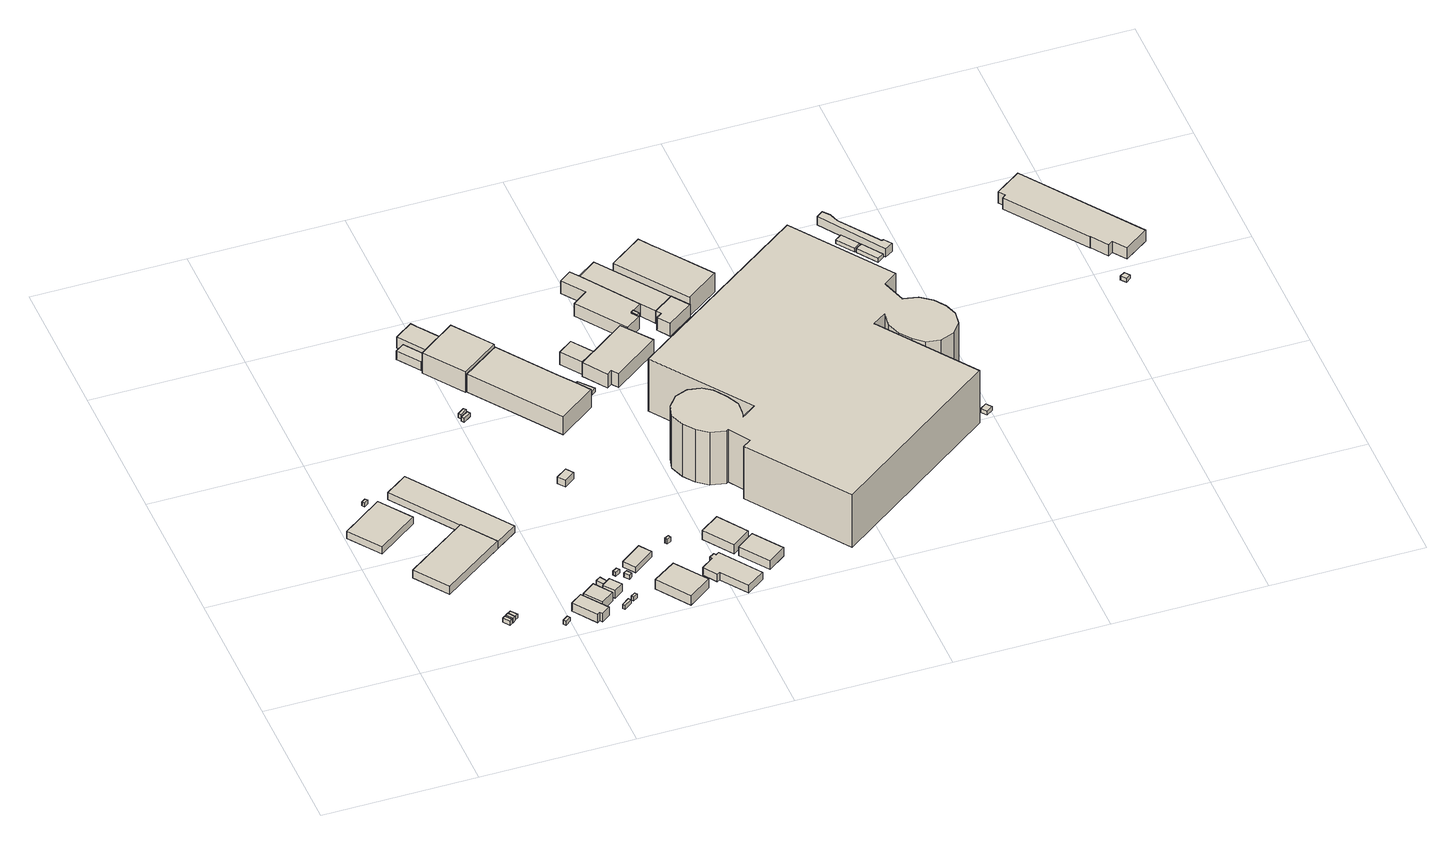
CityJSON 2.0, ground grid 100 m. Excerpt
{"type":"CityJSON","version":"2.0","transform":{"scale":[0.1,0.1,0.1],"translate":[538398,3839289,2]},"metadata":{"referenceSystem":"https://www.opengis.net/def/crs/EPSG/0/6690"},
"CityObjects":{
"building1":{"type":"Building","attributes":{"計測周辺長":116.78,"1/2500図郭":34,"区名":"西淀川区","町丁目名称":"中島２丁目","街区番号":6,"class":"3001","usage":"441","measuredHeight":5.6,"storeysAboveGround":1,"BuildingDetailAttribute.buildingRoofEdgeArea":838.76,"BuildingDetailAttribute.buildingStructureType":"610","BuildingDetailAttribute.buildingStructureOrgType":"2","BuildingDetailAttribute.detailedUsage":"1520","BuildingDetailAttribute.specifiedBuildingCoverageRate":0.6,"BuildingDetailAttribute.surveyYear":2017,"BuildingHighTideRiskAttribute.description":"1","BuildingHighTideRiskAttribute.rank":"2","BuildingHighTideRiskAttribute.depth":2.56,"BuildingIDAttribute.prefecture":"27","BuildingIDAttribute.city":"27113"},"geometry":[{"type":"Solid","lod":"1","boundaries":[[[[0,1,2,3]],[[2,4,5,3]],[[1,6,4,2]],[[0,7,6,1]],[[3,5,7,0]],[[4,6,7,5]]]]}]},
"building2":{"type":"Building","attributes":{"class":"3001","BuildingDetailAttribute.specifiedBuildingCoverageRate":0.6,"BuildingDetailAttribute.surveyYear":2017,"BuildingHighTideRiskAttribute.description":"1","BuildingHighTideRiskAttribute.rank":"2","BuildingHighTideRiskAttribute.depth":2.07,"BuildingIDAttribute.prefecture":"27","BuildingIDAttribute.city":"27113"},"geometry":[{"type":"Solid","lod":"1","boundaries":[[[[8,9,10,11]],[[10,12,13,11]],[[9,14,12,10]],[[8,15,14,9]],[[11,13,15,8]],[[12,14,15,13]]]]}]},
"building3":{"type":"Building","attributes":{"class":"3001","measuredHeight":3.4,"BuildingDetailAttribute.specifiedBuildingCoverageRate":0.6,"BuildingDetailAttribute.surveyYear":2017,"BuildingHighTideRiskAttribute.description":"1","BuildingHighTideRiskAttribute.rank":"2","BuildingHighTideRiskAttribute.depth":2.39,"BuildingIDAttribute.prefecture":"27","BuildingIDAttribute.city":"27113"},"geometry":[{"type":"Solid","lod":"1","boundaries":[[[[16,17,18,19]],[[18,20,21,19]],[[17,22,20,18]],[[16,23,22,17]],[[19,21,23,16]],[[20,22,23,21]]]]}]},
"building4":{"type":"Building","attributes":{"class":"3001","measuredHeight":3.4,"BuildingDetailAttribute.specifiedBuildingCoverageRate":0.6,"BuildingDetailAttribute.surveyYear":2017,"BuildingHighTideRiskAttribute.description":"1","BuildingHighTideRiskAttribute.rank":"2","BuildingHighTideRiskAttribute.depth":2.39,"BuildingIDAttribute.prefecture":"27","BuildingIDAttribute.city":"27113"},"geometry":[{"type":"Solid","lod":"1","boundaries":[[[[24,25,26,27]],[[26,28,29,27]],[[25,30,28,26]],[[24,31,30,25]],[[27,29,31,24]],[[28,30,31,29]]]]}]},
"building5":{"type":"Building","attributes":{"class":"3001","BuildingDetailAttribute.specifiedBuildingCoverageRate":0.6,"BuildingDetailAttribute.surveyYear":2017,"BuildingHighTideRiskAttribute.description":"1","BuildingHighTideRiskAttribute.rank":"2","BuildingHighTideRiskAttribute.depth":2.52,"BuildingIDAttribute.prefecture":"27","BuildingIDAttribute.city":"27113"},"geometry":[{"type":"Solid","lod":"1","boundaries":[[[[32,33,34,35]],[[34,36,37,35]],[[33,38,36,34]],[[32,39,38,33]],[[35,37,39,32]],[[36,38,39,37]]]]}]},
"building6":{"type":"Building","attributes":{"計測周辺長":153.56,"1/2500図郭":34,"区名":"西淀川区","町丁目名称":"中島２丁目","街区番号":6,"class":"3001","usage":"441","measuredHeight":6.3,"storeysAboveGround":1,"BuildingDetailAttribute.buildingRoofEdgeArea":1334.8,"BuildingDetailAttribute.buildingStructureType":"610","BuildingDetailAttribute.buildingStructureOrgType":"2","BuildingDetailAttribute.detailedUsage":"1520","BuildingDetailAttribute.specifiedBuildingCoverageRate":0.6,"BuildingDetailAttribute.surveyYear":2017,"BuildingHighTideRiskAttribute.description":"1","BuildingHighTideRiskAttribute.rank":"2","BuildingHighTideRiskAttribute.depth":2.36,"BuildingIDAttribute.prefecture":"27","BuildingIDAttribute.city":"27113"},"geometry":[{"type":"Solid","lod":"1","boundaries":[[[[40,41,42,43]],[[42,44,45,43]],[[41,46,44,42]],[[40,47,46,41]],[[43,45,47,40]],[[44,46,47,45]]]]}]},
"building7":{"type":"Building","attributes":{"class":"3001","BuildingDetailAttribute.specifiedBuildingCoverageRate":0.6,"BuildingDetailAttribute.surveyYear":2017,"BuildingHighTideRiskAttribute.description":"1","BuildingHighTideRiskAttribute.rank":"2","BuildingHighTideRiskAttribute.depth":2.66,"BuildingIDAttribute.prefecture":"27","BuildingIDAttribute.city":"27113"},"geometry":[{"type":"Solid","lod":"1","boundaries":[[[[48,49,50,51]],[[50,52,53,51]],[[49,54,52,50]],[[48,55,54,49]],[[51,53,55,48]],[[52,54,55,53]]]]}]},
"building8":{"type":"Building","attributes":{"計測周辺長":193.65,"1/2500図郭":34,"区名":"西淀川区","町丁目名称":"中島２丁目","街区番号":6,"class":"3001","usage":"441","measuredHeight":5.5,"storeysAboveGround":1,"BuildingDetailAttribute.buildingRoofEdgeArea":1403.64,"BuildingDetailAttribute.buildingStructureType":"610","BuildingDetailAttribute.buildingStructureOrgType":"2","BuildingDetailAttribute.detailedUsage":"1520","BuildingDetailAttribute.specifiedBuildingCoverageRate":0.6,"BuildingDetailAttribute.surveyYear":2017,"BuildingHighTideRiskAttribute.description":"1","BuildingHighTideRiskAttribute.rank":"2","BuildingHighTideRiskAttribute.depth":2.43,"BuildingIDAttribute.prefecture":"27","BuildingIDAttribute.city":"27113"},"geometry":[{"type":"Solid","lod":"1","boundaries":[[[[43,56,57,58,40]],[[58,59,60,40]],[[57,61,59,58]],[[56,62,61,57]],[[43,63,62,56]],[[40,60,63,43]],[[59,61,62,63,60]]]]}]},
"building9":{"type":"Building","attributes":{"class":"3001","measuredHeight":6.5,"BuildingDetailAttribute.specifiedBuildingCoverageRate":0.6,"BuildingDetailAttribute.surveyYear":2017,"BuildingHighTideRiskAttribute.description":"1","BuildingHighTideRiskAttribute.rank":"2","BuildingHighTideRiskAttribute.depth":2.71,"BuildingIDAttribute.prefecture":"27","BuildingIDAttribute.city":"27113"},"geometry":[{"type":"Solid","lod":"1","boundaries":[[[[64,65,66,67,68,69]],[[68,70,71,69]],[[67,72,70,68]],[[66,73,72,67]],[[65,74,73,66]],[[64,75,74,65]],[[69,71,75,64]],[[70,72,73,74,75,71]]]]}]},
"building10":{"type":"Building","attributes":{"計測周辺長":314.75,"1/2500図郭":34,"区名":"西淀川区","町丁目名称":"中島２丁目","街区番号":6,"class":"3001","usage":"441","measuredHeight":6.7,"storeysAboveGround":1,"BuildingDetailAttribute.buildingRoofEdgeArea":2152,"BuildingDetailAttribute.buildingStructureType":"610","BuildingDetailAttribute.buildingStructureOrgType":"2","BuildingDetailAttribute.detailedUsage":"1520","BuildingDetailAttribute.specifiedBuildingCoverageRate":0.6,"BuildingDetailAttribute.surveyYear":2017,"BuildingHighTideRiskAttribute.description":"1","BuildingHighTideRiskAttribute.rank":"2","BuildingHighTideRiskAttribute.depth":2.67,"BuildingIDAttribute.prefecture":"27","BuildingIDAttribute.city":"27113"},"geometry":[{"type":"Solid","lod":"1","boundaries":[[[[76,77,78,79]],[[78,80,81,79]],[[77,82,80,78]],[[76,83,82,77]],[[79,81,83,76]],[[80,82,83,81]]]]}]},
"building11":{"type":"Building","attributes":{"class":"3001","measuredHeight":3.5,"BuildingDetailAttribute.specifiedBuildingCoverageRate":0.6,"BuildingDetailAttribute.surveyYear":2017,"BuildingHighTideRiskAttribute.description":"1","BuildingHighTideRiskAttribute.rank":"2","BuildingHighTideRiskAttribute.depth":2.58,"BuildingIDAttribute.prefecture":"27","BuildingIDAttribute.city":"27113"},"geometry":[{"type":"Solid","lod":"1","boundaries":[[[[84,85,86,87]],[[86,88,89,87]],[[85,90,88,86]],[[84,91,90,85]],[[87,89,91,84]],[[88,90,91,89]]]]}]},
"building12":{"type":"Building","attributes":{"class":"3001","measuredHeight":3.1,"BuildingDetailAttribute.specifiedBuildingCoverageRate":0.6,"BuildingDetailAttribute.surveyYear":2017,"BuildingHighTideRiskAttribute.description":"1","BuildingHighTideRiskAttribute.rank":"2","BuildingHighTideRiskAttribute.depth":2.7,"BuildingIDAttribute.prefecture":"27","BuildingIDAttribute.city":"27113"},"geometry":[{"type":"Solid","lod":"1","boundaries":[[[[92,93,94,95]],[[94,96,97,95]],[[93,98,96,94]],[[92,99,98,93]],[[95,97,99,92]],[[96,98,99,97]]]]}]},
"building13":{"type":"Building","attributes":{"計測周辺長":314.75,"1/2500図郭":34,"区名":"西淀川区","町丁目名称":"中島２丁目","街区番号":6,"class":"3001","usage":"441","measuredHeight":6,"storeysAboveGround":1,"BuildingDetailAttribute.buildingRoofEdgeArea":2152,"BuildingDetailAttribute.buildingStructureType":"610","BuildingDetailAttribute.buildingStructureOrgType":"2","BuildingDetailAttribute.detailedUsage":"1520","BuildingDetailAttribute.specifiedBuildingCoverageRate":0.6,"BuildingDetailAttribute.surveyYear":2017,"BuildingHighTideRiskAttribute.description":"1","BuildingHighTideRiskAttribute.rank":"2","BuildingHighTideRiskAttribute.depth":2.63,"BuildingIDAttribute.prefecture":"27","BuildingIDAttribute.city":"27113"},"geometry":[{"type":"Solid","lod":"1","boundaries":[[[[100,101,102,103]],[[102,104,105,103]],[[101,106,104,102]],[[100,107,106,101]],[[103,105,107,100]],[[104,106,107,105]]]]}]},
"building14":{"type":"Building","attributes":{"class":"3001","measuredHeight":3.1,"BuildingDetailAttribute.specifiedBuildingCoverageRate":0.6,"BuildingDetailAttribute.surveyYear":2017,"BuildingHighTideRiskAttribute.description":"1","BuildingHighTideRiskAttribute.rank":"2","BuildingHighTideRiskAttribute.depth":2.62,"BuildingIDAttribute.prefecture":"27","BuildingIDAttribute.city":"27113"},"geometry":[{"type":"Solid","lod":"1","boundaries":[[[[108,109,110,111]],[[110,112,113,111]],[[109,114,112,110]],[[108,115,114,109]],[[111,113,115,108]],[[112,114,115,113]]]]}]},
"building15":{"type":"Building","attributes":{"計測周辺長":11.49,"1/2500図郭":34,"区名":"西淀川区","町丁目名称":"中島２丁目","街区番号":6,"class":"3001","usage":"441","storeysAboveGround":1,"BuildingDetailAttribute.buildingRoofEdgeArea":7.9,"BuildingDetailAttribute.buildingStructureType":"610","BuildingDetailAttribute.buildingStructureOrgType":"2","BuildingDetailAttribute.detailedUsage":"1520","BuildingDetailAttribute.specifiedBuildingCoverageRate":0.6,"BuildingDetailAttribute.surveyYear":2017,"BuildingHighTideRiskAttribute.description":"1","BuildingHighTideRiskAttribute.rank":"2","BuildingHighTideRiskAttribute.depth":2.62,"BuildingIDAttribute.prefecture":"27","BuildingIDAttribute.city":"27113"},"geometry":[{"type":"Solid","lod":"1","boundaries":[[[[116,117,118,119]],[[118,120,121,119]],[[117,122,120,118]],[[116,123,122,117]],[[119,121,123,116]],[[120,122,123,121]]]]}]},
"building16":{"type":"Building","attributes":{"計測周辺長":13.61,"1/2500図郭":34,"区名":"西淀川区","町丁目名称":"中島２丁目","街区番号":6,"class":"3001","usage":"441","storeysAboveGround":1,"BuildingDetailAttribute.buildingRoofEdgeArea":11.25,"BuildingDetailAttribute.buildingStructureType":"610","BuildingDetailAttribute.buildingStructureOrgType":"2","BuildingDetailAttribute.detailedUsage":"1520","BuildingDetailAttribute.specifiedBuildingCoverageRate":0.6,"BuildingDetailAttribute.surveyYear":2017,"BuildingHighTideRiskAttribute.description":"1","BuildingHighTideRiskAttribute.rank":"2","BuildingHighTideRiskAttribute.depth":2.56,"BuildingIDAttribute.prefecture":"27","BuildingIDAttribute.city":"27113"},"geometry":[{"type":"Solid","lod":"1","boundaries":[[[[124,125,126,127]],[[126,128,129,127]],[[125,130,128,126]],[[124,131,130,125]],[[127,129,131,124]],[[128,130,131,129]]]]}]},
"building17":{"type":"Building","attributes":{"class":"3001","BuildingDetailAttribute.specifiedBuildingCoverageRate":0.6,"BuildingDetailAttribute.surveyYear":2017,"BuildingHighTideRiskAttribute.description":"1","BuildingHighTideRiskAttribute.rank":"2","BuildingHighTideRiskAttribute.depth":1.91,"BuildingIDAttribute.prefecture":"27","BuildingIDAttribute.city":"27113"},"geometry":[{"type":"Solid","lod":"1","boundaries":[[[[132,133,134,135]],[[134,136,137,135]],[[133,138,136,134]],[[132,139,138,133]],[[135,137,139,132]],[[136,138,139,137]]]]}]},
"building18":{"type":"Building","attributes":{"class":"3001","BuildingDetailAttribute.specifiedBuildingCoverageRate":0.6,"BuildingDetailAttribute.surveyYear":2017,"BuildingHighTideRiskAttribute.description":"1","BuildingHighTideRiskAttribute.rank":"2","BuildingHighTideRiskAttribute.depth":1.91,"BuildingIDAttribute.prefecture":"27","BuildingIDAttribute.city":"27113"},"geometry":[{"type":"Solid","lod":"1","boundaries":[[[[140,141,142,143]],[[142,144,145,143]],[[141,146,144,142]],[[140,147,146,141]],[[143,145,147,140]],[[144,146,147,145]]]]}]},
"building19":{"type":"Building","attributes":{"計測周辺長":53.43,"1/2500図郭":34,"区名":"西淀川区","町丁目名称":"中島２丁目","街区番号":6,"class":"3001","usage":"441","measuredHeight":4.3,"storeysAboveGround":1,"BuildingDetailAttribute.buildingRoofEdgeArea":162.85,"BuildingDetailAttribute.buildingStructureType":"610","BuildingDetailAttribute.buildingStructureOrgType":"2","BuildingDetailAttribute.detailedUsage":"1520","BuildingDetailAttribute.specifiedBuildingCoverageRate":0.6,"BuildingDetailAttribute.surveyYear":2017,"BuildingHighTideRiskAttribute.description":"1","BuildingHighTideRiskAttribute.rank":"2","BuildingHighTideRiskAttribute.depth":2.5,"BuildingIDAttribute.prefecture":"27","BuildingIDAttribute.city":"27113"},"geometry":[{"type":"Solid","lod":"1","boundaries":[[[[148,149,150,151]],[[150,152,153,151]],[[149,154,152,150]],[[148,155,154,149]],[[151,153,155,148]],[[152,154,155,153]]]]}]},
"building20":{"type":"Building","attributes":{"class":"3001","measuredHeight":6.8,"BuildingDetailAttribute.specifiedBuildingCoverageRate":0.6,"BuildingDetailAttribute.surveyYear":2017,"BuildingHighTideRiskAttribute.description":"1","BuildingHighTideRiskAttribute.rank":"2","BuildingHighTideRiskAttribute.depth":1.99,"BuildingIDAttribute.prefecture":"27","BuildingIDAttribute.city":"27113"},"geometry":[{"type":"Solid","lod":"1","boundaries":[[[[156,157,158,159]],[[158,160,161,159]],[[157,162,160,158]],[[156,163,162,157]],[[159,161,163,156]],[[160,162,163,161]]]]}]},
"building21":{"type":"Building","attributes":{"計測周辺長":89.16,"1/2500図郭":34,"区名":"西淀川区","町丁目名称":"中島２丁目","街区番号":6,"class":"3001","usage":"441","measuredHeight":7.2,"storeysAboveGround":1,"BuildingDetailAttribute.buildingRoofEdgeArea":484.06,"BuildingDetailAttribute.buildingStructureType":"610","BuildingDetailAttribute.buildingStructureOrgType":"2","BuildingDetailAttribute.detailedUsage":"1520","BuildingDetailAttribute.specifiedBuildingCoverageRate":0.6,"BuildingDetailAttribute.surveyYear":2017,"BuildingHighTideRiskAttribute.description":"1","BuildingHighTideRiskAttribute.rank":"2","BuildingHighTideRiskAttribute.depth":2.58,"BuildingIDAttribute.prefecture":"27","BuildingIDAttribute.city":"27113"},"geometry":[{"type":"Solid","lod":"1","boundaries":[[[[164,165,166,167]],[[166,168,169,167]],[[165,170,168,166]],[[164,171,170,165]],[[167,169,171,164]],[[168,170,171,169]]]]}]},
"building22":{"type":"Building","attributes":{"計測周辺長":29.22,"1/2500図郭":34,"区名":"西淀川区","町丁目名称":"中島２丁目","街区番号":6,"class":"3001","usage":"401","measuredHeight":5.3,"storeysAboveGround":2,"BuildingDetailAttribute.buildingRoofEdgeArea":51.28,"BuildingDetailAttribute.buildingStructureType":"610","BuildingDetailAttribute.buildingStructureOrgType":"2","BuildingDetailAttribute.detailedUsage":"1310","BuildingDetailAttribute.specifiedBuildingCoverageRate":0.6,"BuildingDetailAttribute.surveyYear":2017,"BuildingHighTideRiskAttribute.description":"1","BuildingHighTideRiskAttribute.rank":"2","BuildingHighTideRiskAttribute.depth":2.13,"BuildingIDAttribute.prefecture":"27","BuildingIDAttribute.city":"27113"},"geometry":[{"type":"Solid","lod":"1","boundaries":[[[[172,173,174,175]],[[174,176,177,175]],[[173,178,176,174]],[[172,179,178,173]],[[175,177,179,172]],[[176,178,179,177]]]]}]},
"building23":{"type":"Building","attributes":{"計測周辺長":72.78,"1/2500図郭":34,"区名":"西淀川区","町丁目名称":"中島２丁目","街区番号":2,"class":"3001","usage":"401","measuredHeight":8.5,"storeysAboveGround":2,"BuildingDetailAttribute.buildingRoofEdgeArea":319.38,"BuildingDetailAttribute.buildingStructureType":"610","BuildingDetailAttribute.buildingStructureOrgType":"2","BuildingDetailAttribute.detailedUsage":"1310","BuildingDetailAttribute.specifiedBuildingCoverageRate":0.6,"BuildingDetailAttribute.surveyYear":2017,"BuildingHighTideRiskAttribute.description":"1","BuildingHighTideRiskAttribute.rank":"2","BuildingHighTideRiskAttribute.depth":1.82,"BuildingIDAttribute.prefecture":"27","BuildingIDAttribute.city":"27113"},"geometry":[{"type":"Solid","lod":"1","boundaries":[[[[180,181,182,183,184,185,186]],[[185,187,188,186]],[[184,189,187,185]],[[183,190,189,184]],[[182,191,190,183]],[[181,192,191,182]],[[180,193,192,181]],[[186,188,193,180]],[[187,189,190,191,192,193,188]]]]}]},
"building24":{"type":"Building","attributes":{"計測周辺長":123.35,"1/2500図郭":34,"区名":"西淀川区","町丁目名称":"中島２丁目","街区番号":2,"class":"3001","usage":"441","measuredHeight":16,"storeysAboveGround":4,"BuildingDetailAttribute.buildingRoofEdgeArea":950.88,"BuildingDetailAttribute.buildingStructureType":"610","BuildingDetailAttribute.buildingStructureOrgType":"2","BuildingDetailAttribute.detailedUsage":"1510","BuildingDetailAttribute.specifiedBuildingCoverageRate":0.6,"BuildingDetailAttribute.surveyYear":2017,"BuildingHighTideRiskAttribute.description":"1","BuildingHighTideRiskAttribute.rank":"2","BuildingHighTideRiskAttribute.depth":2.19,"BuildingIDAttribute.prefecture":"27","BuildingIDAttribute.city":"27113"},"geometry":[{"type":"Solid","lod":"1","boundaries":[[[[194,195,196,197]],[[196,198,199,197]],[[195,200,198,196]],[[194,201,200,195]],[[197,199,201,194]],[[198,200,201,199]]]]}]},
"building25":{"type":"Building","attributes":{"class":"3001","measuredHeight":3.6,"BuildingDetailAttribute.specifiedBuildingCoverageRate":0.6,"BuildingDetailAttribute.surveyYear":2017,"BuildingHighTideRiskAttribute.description":"1","BuildingHighTideRiskAttribute.rank":"2","BuildingHighTideRiskAttribute.depth":2.45,"BuildingIDAttribute.prefecture":"27","BuildingIDAttribute.city":"27113"},"geometry":[{"type":"Solid","lod":"1","boundaries":[[[[202,203,204,205]],[[204,206,207,205]],[[203,208,206,204]],[[202,209,208,203]],[[205,207,209,202]],[[206,208,209,207]]]]}]},
"building26":{"type":"Building","attributes":{"計測周辺長":197.46,"1/2500図郭":34,"区名":"西淀川区","町丁目名称":"中島２丁目","街区番号":2,"class":"3002","usage":"441","measuredHeight":14.1,"storeysAboveGround":1,"BuildingDetailAttribute.buildingRoofEdgeArea":2049.6,"BuildingDetailAttribute.buildingStructureType":"610","BuildingDetailAttribute.buildingStructureOrgType":"2","BuildingDetailAttribute.detailedUsage":"1510","BuildingDetailAttribute.specifiedBuildingCoverageRate":0.6,"BuildingDetailAttribute.surveyYear":2017,"BuildingHighTideRiskAttribute.description":"1","BuildingHighTideRiskAttribute.rank":"2","BuildingHighTideRiskAttribute.depth":2.09,"BuildingIDAttribute.prefecture":"27","BuildingIDAttribute.city":"27113"},"geometry":[{"type":"Solid","lod":"1","boundaries":[[[[210,211,212,213,214,215]],[[214,216,217,215]],[[213,218,216,214]],[[212,219,218,213]],[[211,220,219,212]],[[210,221,220,211]],[[215,217,221,210]],[[216,218,219,220,221,217]]]]}]},
"building27":{"type":"Building","attributes":{"計測周辺長":100.29,"1/2500図郭":34,"区名":"西淀川区","町丁目名称":"中島２丁目","街区番号":6,"class":"3001","usage":"441","measuredHeight":5.8,"storeysAboveGround":1,"BuildingDetailAttribute.buildingRoofEdgeArea":497.62,"BuildingDetailAttribute.buildingStructureType":"610","BuildingDetailAttribute.buildingStructureOrgType":"2","BuildingDetailAttribute.detailedUsage":"1520","BuildingDetailAttribute.specifiedBuildingCoverageRate":0.6,"BuildingDetailAttribute.surveyYear":2017,"BuildingHighTideRiskAttribute.description":"1","BuildingHighTideRiskAttribute.rank":"2","BuildingHighTideRiskAttribute.depth":2.63,"BuildingIDAttribute.prefecture":"27","BuildingIDAttribute.city":"27113"},"geometry":[{"type":"Solid","lod":"1","boundaries":[[[[222,223,224,225,226,227,228,229,230,231]],[[230,232,233,231]],[[229,234,232,230]],[[228,235,234,229]],[[227,236,235,228]],[[226,237,236,227]],[[225,238,237,226]],[[224,239,238,225]],[[223,240,239,224]],[[222,241,240,223]],[[231,233,241,222]],[[232,234,235,236,237,238,239,240,241,233]]]]}]},
"building28":{"type":"Building","attributes":{"計測周辺長":80.58,"1/2500図郭":34,"区名":"西淀川区","町丁目名称":"中島２丁目","街区番号":6,"class":"3001","usage":"441","measuredHeight":7.2,"storeysAboveGround":2,"BuildingDetailAttribute.buildingRoofEdgeArea":360.41,"BuildingDetailAttribute.buildingStructureType":"610","BuildingDetailAttribute.buildingStructureOrgType":"2","BuildingDetailAttribute.detailedUsage":"1520","BuildingDetailAttribute.specifiedBuildingCoverageRate":0.6,"BuildingDetailAttribute.surveyYear":2017,"BuildingHighTideRiskAttribute.description":"1","BuildingHighTideRiskAttribute.rank":"2","BuildingHighTideRiskAttribute.depth":2.87,"BuildingIDAttribute.prefecture":"27","BuildingIDAttribute.city":"27113"},"geometry":[{"type":"Solid","lod":"1","boundaries":[[[[242,243,244,245]],[[244,246,247,245]],[[243,248,246,244]],[[242,249,248,243]],[[245,247,249,242]],[[246,248,249,247]]]]}]},
"building29":{"type":"Building","attributes":{"計測周辺長":74.23,"1/2500図郭":34,"区名":"西淀川区","町丁目名称":"中島２丁目","街区番号":6,"class":"3001","usage":"441","measuredHeight":6.9,"storeysAboveGround":1,"BuildingDetailAttribute.buildingRoofEdgeArea":327.88,"BuildingDetailAttribute.buildingStructureType":"610","BuildingDetailAttribute.buildingStructureOrgType":"2","BuildingDetailAttribute.detailedUsage":"1520","BuildingDetailAttribute.specifiedBuildingCoverageRate":0.6,"BuildingDetailAttribute.surveyYear":2017,"BuildingHighTideRiskAttribute.description":"1","BuildingHighTideRiskAttribute.rank":"2","BuildingHighTideRiskAttribute.depth":3,"BuildingIDAttribute.prefecture":"27","BuildingIDAttribute.city":"27113"},"geometry":[{"type":"Solid","lod":"1","boundaries":[[[[250,251,252,253]],[[252,254,255,253]],[[251,256,254,252]],[[250,257,256,251]],[[253,255,257,250]],[[254,256,257,255]]]]}]},
"building30":{"type":"Building","attributes":{"class":"3001","BuildingDetailAttribute.specifiedBuildingCoverageRate":0.6,"BuildingDetailAttribute.surveyYear":2017,"BuildingHighTideRiskAttribute.description":"1","BuildingHighTideRiskAttribute.rank":"2","BuildingHighTideRiskAttribute.depth":2,"BuildingIDAttribute.prefecture":"27","BuildingIDAttribute.city":"27113"},"geometry":[{"type":"Solid","lod":"1","boundaries":[[[[258,259,260,261]],[[260,262,263,261]],[[259,264,262,260]],[[258,265,264,259]],[[261,263,265,258]],[[262,264,265,263]]]]}]},
"building31":{"type":"Building","attributes":{"計測周辺長":56.04,"1/2500図郭":34,"区名":"西淀川区","町丁目名称":"中島２丁目","街区番号":2,"class":"3003","usage":"441","measuredHeight":9.9,"storeysAboveGround":1,"BuildingDetailAttribute.buildingRoofEdgeArea":191.22,"BuildingDetailAttribute.buildingStructureType":"610","BuildingDetailAttribute.buildingStructureOrgType":"2","BuildingDetailAttribute.detailedUsage":"1510","BuildingDetailAttribute.specifiedBuildingCoverageRate":0.6,"BuildingDetailAttribute.surveyYear":2017,"BuildingHighTideRiskAttribute.description":"1","BuildingHighTideRiskAttribute.rank":"2","BuildingHighTideRiskAttribute.depth":1.99,"BuildingIDAttribute.prefecture":"27","BuildingIDAttribute.city":"27113"},"geometry":[{"type":"Solid","lod":"1","boundaries":[[[[266,267,268,269]],[[268,270,271,269]],[[267,272,270,268]],[[266,273,272,267]],[[269,271,273,266]],[[270,272,273,271]]]]}]},
"building32":{"type":"Building","attributes":{"計測周辺長":126.86,"1/2500図郭":34,"区名":"西淀川区","町丁目名称":"中島２丁目","街区番号":2,"class":"3001","usage":"441","measuredHeight":10.8,"storeysAboveGround":2,"BuildingDetailAttribute.buildingRoofEdgeArea":913.61,"BuildingDetailAttribute.buildingStructureType":"610","BuildingDetailAttribute.buildingStructureOrgType":"2","BuildingDetailAttribute.detailedUsage":"1510","BuildingDetailAttribute.specifiedBuildingCoverageRate":0.6,"BuildingDetailAttribute.surveyYear":2017,"BuildingHighTideRiskAttribute.description":"1","BuildingHighTideRiskAttribute.rank":"2","BuildingHighTideRiskAttribute.depth":2.17,"BuildingIDAttribute.prefecture":"27","BuildingIDAttribute.city":"27113"},"geometry":[{"type":"Solid","lod":"1","boundaries":[[[[274,275,276,277,278,279]],[[278,280,281,279]],[[277,282,280,278]],[[276,283,282,277]],[[275,284,283,276]],[[274,285,284,275]],[[279,281,285,274]],[[280,282,283,284,285,281]]]]}]},
"building33":{"type":"Building","attributes":{"計測周辺長":157.98,"1/2500図郭":34,"区名":"西淀川区","町丁目名称":"中島２丁目","街区番号":2,"class":"3001","usage":"441","measuredHeight":9.8,"storeysAboveGround":2,"BuildingDetailAttribute.buildingRoofEdgeArea":971.5,"BuildingDetailAttribute.buildingStructureType":"610","BuildingDetailAttribute.buildingStructureOrgType":"2","BuildingDetailAttribute.detailedUsage":"1520","BuildingDetailAttribute.specifiedBuildingCoverageRate":0.6,"BuildingDetailAttribute.surveyYear":2017,"BuildingHighTideRiskAttribute.description":"1","BuildingHighTideRiskAttribute.rank":"2","BuildingHighTideRiskAttribute.depth":2.17,"BuildingIDAttribute.prefecture":"27","BuildingIDAttribute.city":"27113"},"geometry":[{"type":"Solid","lod":"1","boundaries":[[[[286,287,288,289,290,291,292,293,294,295]],[[294,296,297,295]],[[293,298,296,294]],[[292,299,298,293]],[[291,300,299,292]],[[290,301,300,291]],[[289,302,301,290]],[[288,303,302,289]],[[287,304,303,288]],[[286,305,304,287]],[[295,297,305,286]],[[296,298,299,300,301,302,303,304,305,297]]]]}]},
"building34":{"type":"Building","attributes":{"class":"3001","measuredHeight":10.3,"BuildingDetailAttribute.specifiedBuildingCoverageRate":0.6,"BuildingDetailAttribute.surveyYear":2017,"BuildingHighTideRiskAttribute.description":"1","BuildingHighTideRiskAttribute.rank":"2","BuildingHighTideRiskAttribute.depth":2.04,"BuildingIDAttribute.prefecture":"27","BuildingIDAttribute.city":"27113"},"geometry":[{"type":"Solid","lod":"1","boundaries":[[[[306,307,308,309]],[[308,310,311,309]],[[307,312,310,308]],[[306,313,312,307]],[[309,311,313,306]],[[310,312,313,311]]]]}]},
"building35":{"type":"Building","attributes":{"計測周辺長":143.17,"1/2500図郭":34,"区名":"西淀川区","町丁目名称":"中島２丁目","街区番号":2,"class":"3001","usage":"431","measuredHeight":9.6,"storeysAboveGround":2,"BuildingDetailAttribute.buildingRoofEdgeArea":889.52,"BuildingDetailAttribute.buildingStructureType":"610","BuildingDetailAttribute.buildingStructureOrgType":"2","BuildingDetailAttribute.detailedUsage":"1720","BuildingDetailAttribute.specifiedBuildingCoverageRate":0.6,"BuildingDetailAttribute.surveyYear":2017,"BuildingHighTideRiskAttribute.description":"1","BuildingHighTideRiskAttribute.rank":"2","BuildingHighTideRiskAttribute.depth":1.66,"BuildingIDAttribute.prefecture":"27","BuildingIDAttribute.city":"27113"},"geometry":[{"type":"Solid","lod":"1","boundaries":[[[[314,315,316,317,318]],[[317,319,320,318]],[[316,321,319,317]],[[315,322,321,316]],[[314,323,322,315]],[[318,320,323,314]],[[319,321,322,323,320]]]]}]},
"building36":{"type":"Building","attributes":{"計測周辺長":68.19,"1/2500図郭":34,"区名":"西淀川区","町丁目名称":"中島２丁目","街区番号":2,"class":"3001","usage":"431","measuredHeight":9.9,"storeysAboveGround":2,"BuildingDetailAttribute.buildingRoofEdgeArea":261.56,"BuildingDetailAttribute.buildingStructureType":"610","BuildingDetailAttribute.buildingStructureOrgType":"2","BuildingDetailAttribute.detailedUsage":"1720","BuildingDetailAttribute.specifiedBuildingCoverageRate":0.6,"BuildingDetailAttribute.surveyYear":2017,"BuildingHighTideRiskAttribute.description":"1","BuildingHighTideRiskAttribute.rank":"2","BuildingHighTideRiskAttribute.depth":2.1,"BuildingIDAttribute.prefecture":"27","BuildingIDAttribute.city":"27113"},"geometry":[{"type":"Solid","lod":"1","boundaries":[[[[324,325,326,327,328,329]],[[328,330,331,329]],[[327,332,330,328]],[[326,333,332,327]],[[325,334,333,326]],[[324,335,334,325]],[[329,331,335,324]],[[330,332,333,334,335,331]]]]}]},
"building37":{"type":"Building","attributes":{"計測周辺長":162.97,"1/2500図郭":34,"区名":"西淀川区","町丁目名称":"中島２丁目","街区番号":2,"class":"3001","usage":"441","measuredHeight":14.7,"storeysAboveGround":1,"BuildingDetailAttribute.buildingRoofEdgeArea":1458.77,"BuildingDetailAttribute.buildingStructureType":"610","BuildingDetailAttribute.buildingStructureOrgType":"2","BuildingDetailAttribute.detailedUsage":"1510","BuildingDetailAttribute.specifiedBuildingCoverageRate":0.6,"BuildingDetailAttribute.surveyYear":2017,"BuildingHighTideRiskAttribute.description":"1","BuildingHighTideRiskAttribute.rank":"2","BuildingHighTideRiskAttribute.depth":1.99,"BuildingIDAttribute.prefecture":"27","BuildingIDAttribute.city":"27113"},"geometry":[{"type":"Solid","lod":"1","boundaries":[[[[336,337,338,339,340,341]],[[340,342,343,341]],[[339,344,342,340]],[[338,345,344,339]],[[337,346,345,338]],[[336,347,346,337]],[[341,343,347,336]],[[342,344,345,346,347,343]]]]}]},
"building38":{"type":"Building","attributes":{"計測周辺長":890.81,"1/2500図郭":34,"区名":"西淀川区","町丁目名称":"中島２丁目","街区番号":1,"class":"3002","usage":"431","measuredHeight":41.3,"storeysAboveGround":5,"BuildingDetailAttribute.buildingRoofEdgeArea":26789.4,"BuildingDetailAttribute.buildingStructureType":"603","BuildingDetailAttribute.buildingStructureOrgType":"3","BuildingDetailAttribute.detailedUsage":"1720","BuildingDetailAttribute.specifiedBuildingCoverageRate":0.6,"BuildingDetailAttribute.surveyYear":2017,"BuildingHighTideRiskAttribute.description":"1","BuildingHighTideRiskAttribute.rank":"2","BuildingHighTideRiskAttribute.depth":1.67,"BuildingIDAttribute.prefecture":"27","BuildingIDAttribute.city":"27113"},"geometry":[{"type":"Solid","lod":"1","boundaries":[[[[348,349,350,351,352,353,354,355,356,357,358,359,360,361,362,363,364,365,366,367,368,369,370,371,372,373,374,375,376,377,378,379,380,381,382,383,384,385]],[[384,386,387,385]],[[383,388,386,384]],[[382,389,388,383]],[[381,390,389,382]],[[380,391,390,381]],[[379,392,391,380]],[[378,393,392,379]],[[377,394,393,378]],[[376,395,394,377]],[[375,396,395,376]],[[374,397,396,375]],[[373,398,397,374]],[[372,399,398,373]],[[371,400,399,372]],[[370,401,400,371]],[[369,402,401,370]],[[368,403,402,369]],[[367,404,403,368]],[[366,405,404,367]],[[365,406,405,366]],[[364,407,406,365]],[[363,408,407,364]],[[362,409,408,363]],[[361,410,409,362]],[[360,411,410,361]],[[359,412,411,360]],[[358,413,412,359]],[[357,414,413,358]],[[356,415,414,357]],[[355,416,415,356]],[[354,417,416,355]],[[353,418,417,354]],[[352,419,418,353]],[[351,420,419,352]],[[350,421,420,351]],[[349,422,421,350]],[[348,423,422,349]],[[385,387,423,348]],[[386,388,389,390,391,392,393,394,395,396,397,398,399,400,401,402,403,404,405,406,407,408,409,410,411,412,413,414,415,416,417,418,419,420,421,422,423,387]]]]}]},
"building39":{"type":"Building","attributes":{"class":"3001","measuredHeight":3.2,"BuildingDetailAttribute.specifiedBuildingCoverageRate":0.6,"BuildingDetailAttribute.surveyYear":2017,"BuildingHighTideRiskAttribute.description":"1","BuildingHighTideRiskAttribute.rank":"2","BuildingHighTideRiskAttribute.depth":2.33,"BuildingIDAttribute.prefecture":"27","BuildingIDAttribute.city":"27113"},"geometry":[{"type":"Solid","lod":"1","boundaries":[[[[424,425,426,427]],[[426,428,429,427]],[[425,430,428,426]],[[424,431,430,425]],[[427,429,431,424]],[[428,430,431,429]]]]}]},
"building40":{"type":"Building","attributes":{"class":"3001","BuildingDetailAttribute.specifiedBuildingCoverageRate":0.6,"BuildingDetailAttribute.surveyYear":2017,"BuildingHighTideRiskAttribute.description":"1","BuildingHighTideRiskAttribute.rank":"2","BuildingHighTideRiskAttribute.depth":1.18,"BuildingIDAttribute.prefecture":"27","BuildingIDAttribute.city":"27113"},"geometry":[{"type":"Solid","lod":"1","boundaries":[[[[432,433,434,435]],[[434,436,437,435]],[[433,438,436,434]],[[432,439,438,433]],[[435,437,439,432]],[[436,438,439,437]]]]}]},
"building41":{"type":"Building","attributes":{"class":"3001","BuildingDetailAttribute.specifiedBuildingCoverageRate":0.6,"BuildingDetailAttribute.surveyYear":2017,"BuildingHighTideRiskAttribute.description":"1","BuildingHighTideRiskAttribute.rank":"2","BuildingHighTideRiskAttribute.depth":1.72,"BuildingIDAttribute.prefecture":"27","BuildingIDAttribute.city":"27113"},"geometry":[{"type":"Solid","lod":"1","boundaries":[[[[440,441,442,443]],[[442,444,445,443]],[[441,446,444,442]],[[440,447,446,441]],[[443,445,447,440]],[[444,446,447,445]]]]}]},
"building42":{"type":"Building","attributes":{"class":"3001","measuredHeight":3.3,"BuildingDetailAttribute.specifiedBuildingCoverageRate":0.6,"BuildingDetailAttribute.surveyYear":2017,"BuildingHighTideRiskAttribute.description":"1","BuildingHighTideRiskAttribute.rank":"2","BuildingHighTideRiskAttribute.depth":1.25,"BuildingIDAttribute.prefecture":"27","BuildingIDAttribute.city":"27113"},"geometry":[{"type":"Solid","lod":"1","boundaries":[[[[448,449,450,451]],[[450,452,453,451]],[[449,454,452,450]],[[448,455,454,449]],[[451,453,455,448]],[[452,454,455,453]]]]}]},
"building43":{"type":"Building","attributes":{"class":"3001","BuildingDetailAttribute.specifiedBuildingCoverageRate":0.6,"BuildingDetailAttribute.surveyYear":2017,"BuildingHighTideRiskAttribute.description":"1","BuildingHighTideRiskAttribute.rank":"2","BuildingHighTideRiskAttribute.depth":1.52,"BuildingIDAttribute.prefecture":"27","BuildingIDAttribute.city":"27113"},"geometry":[{"type":"Solid","lod":"1","boundaries":[[[[456,457,458,459]],[[458,460,461,459]],[[457,462,460,458]],[[456,463,462,457]],[[459,461,463,456]],[[460,462,463,461]]]]}]},
"building44":{"type":"Building","attributes":{"class":"3001","BuildingDetailAttribute.specifiedBuildingCoverageRate":0.6,"BuildingDetailAttribute.surveyYear":2017,"BuildingHighTideRiskAttribute.description":"1","BuildingHighTideRiskAttribute.rank":"2","BuildingHighTideRiskAttribute.depth":1.23,"BuildingIDAttribute.prefecture":"27","BuildingIDAttribute.city":"27113"},"geometry":[{"type":"Solid","lod":"1","boundaries":[[[[464,465,466,467]],[[466,468,469,467]],[[465,470,468,466]],[[464,471,470,465]],[[467,469,471,464]],[[468,470,471,469]]]]}]},
"building45":{"type":"Building","attributes":{"計測周辺長":113.81,"1/2500図郭":34,"区名":"西淀川区","町丁目名称":"中島２丁目","街区番号":1,"class":"3001","usage":"431","measuredHeight":6.4,"storeysAboveGround":1,"BuildingDetailAttribute.buildingRoofEdgeArea":245.49,"BuildingDetailAttribute.buildingStructureType":"610","BuildingDetailAttribute.buildingStructureOrgType":"2","BuildingDetailAttribute.detailedUsage":"1720","BuildingDetailAttribute.specifiedBuildingCoverageRate":0.6,"BuildingDetailAttribute.surveyYear":2017,"BuildingHighTideRiskAttribute.description":"1","BuildingHighTideRiskAttribute.rank":"2","BuildingHighTideRiskAttribute.depth":1.46,"BuildingIDAttribute.prefecture":"27","BuildingIDAttribute.city":"27113"},"geometry":[{"type":"Solid","lod":"1","boundaries":[[[[472,473,474,475,476,477,478,479]],[[478,480,481,479]],[[477,482,480,478]],[[476,483,482,477]],[[475,484,483,476]],[[474,485,484,475]],[[473,486,485,474]],[[472,487,486,473]],[[479,481,487,472]],[[480,482,483,484,485,486,487,481]]]]}]},
"building46":{"type":"Building","attributes":{"計測周辺長":16.51,"1/2500図郭":34,"区名":"西淀川区","町丁目名称":"中島２丁目","街区番号":1,"class":"3001","usage":"441","storeysAboveGround":1,"BuildingDetailAttribute.buildingRoofEdgeArea":17,"BuildingDetailAttribute.buildingStructureType":"610","BuildingDetailAttribute.buildingStructureOrgType":"2","BuildingDetailAttribute.detailedUsage":"1510","BuildingDetailAttribute.specifiedBuildingCoverageRate":0.6,"BuildingDetailAttribute.surveyYear":2017,"BuildingHighTideRiskAttribute.description":"1","BuildingHighTideRiskAttribute.rank":"2","BuildingHighTideRiskAttribute.depth":1.58,"BuildingIDAttribute.prefecture":"27","BuildingIDAttribute.city":"27113"},"geometry":[{"type":"Solid","lod":"1","boundaries":[[[[488,489,490,491]],[[490,492,493,491]],[[489,494,492,490]],[[488,495,494,489]],[[491,493,495,488]],[[492,494,495,493]]]]}]},
"building47":{"type":"Building","attributes":{"計測周辺長":241.39,"1/2500図郭":34,"区名":"西淀川区","町丁目名称":"中島２丁目","街区番号":1,"class":"3001","usage":"441","measuredHeight":8.8,"storeysAboveGround":1,"BuildingDetailAttribute.buildingRoofEdgeArea":2202.44,"BuildingDetailAttribute.buildingStructureType":"610","BuildingDetailAttribute.buildingStructureOrgType":"2","BuildingDetailAttribute.detailedUsage":"1510","BuildingDetailAttribute.specifiedBuildingCoverageRate":0.6,"BuildingDetailAttribute.surveyYear":2017,"BuildingHighTideRiskAttribute.description":"1","BuildingHighTideRiskAttribute.rank":"2","BuildingHighTideRiskAttribute.depth":1.26,"BuildingIDAttribute.prefecture":"27","BuildingIDAttribute.city":"27113"},"geometry":[{"type":"Solid","lod":"1","boundaries":[[[[496,497,498,499,500,501,502,503,504,505]],[[504,506,507,505]],[[503,508,506,504]],[[502,509,508,503]],[[501,510,509,502]],[[500,511,510,501]],[[499,512,511,500]],[[498,513,512,499]],[[497,514,513,498]],[[496,515,514,497]],[[505,507,515,496]],[[506,508,509,510,511,512,513,514,515,507]]]]}]}
},
"vertices":[
[9,1291,13],[276,1483,13],[425,1275,13],[158,1084,13],[425,1275,68],[158,1084,68],[276,1483,68],[9,1291,68],
[196,1535,15],[222,1554,15],[234,1537,15],[208,1518,15],[234,1537,45],[208,1518,45],[222,1554,45],[196,1535,45],
[617,259,12],[635,272,12],[666,229,12],[648,215,12],[666,229,45],[648,215,45],[635,272,45],[617,259,45],
[641,277,12],[659,290,12],[690,246,12],[672,233,12],[690,246,46],[672,233,46],[659,290,46],[641,277,46],
[663,293,12],[682,307,12],[712,265,12],[692,251,12],[712,265,42],[692,251,42],[682,307,42],[663,293,42],
[817,891,13],[408,601,13],[254,819,13],[663,1108,13],[254,819,76],[663,1108,76],[408,601,76],[817,891,76],
[947,122,10],[983,149,10],[997,131,10],[961,104,10],[997,131,40],[961,104,40],[983,149,40],[947,122,40],
[360,1536,13],[505,1639,13],[962,993,13],[962,993,68],[817,891,68],[505,1639,68],[360,1536,68],[663,1108,68],
[1163,74,10],[1145,61,10],[1037,213,10],[1112,268,10],[1231,101,10],[1174,59,10],[1231,101,75],[1174,59,75],[1112,268,75],[1037,213,75],[1145,61,75],[1163,74,75],
[1129,267,10],[1215,329,10],[1296,216,10],[1211,154,10],[1296,216,78],[1211,154,78],[1215,329,78],[1129,267,78],
[1255,387,11],[1286,406,11],[1314,360,11],[1284,341,11],[1314,360,45],[1284,341,45],[1286,406,45],[1255,387,45],
[1328,133,10],[1379,170,10],[1391,154,10],[1340,117,10],[1391,154,41],[1340,117,41],[1379,170,41],[1328,133,41],
[1265,303,11],[1324,348,11],[1378,276,11],[1318,232,11],[1378,276,71],[1318,232,71],[1324,348,71],[1265,303,71],
[1402,186,11],[1431,204,11],[1441,188,11],[1413,169,11],[1441,188,42],[1413,169,42],[1431,204,42],[1402,186,42],
[1379,436,11],[1408,455,11],[1421,436,11],[1391,417,11],[1421,436,41],[1391,417,41],[1408,455,41],[1379,436,41],
[1433,394,12],[1456,411,12],[1478,379,12],[1456,361,12],[1478,379,42],[1456,361,42],[1456,411,42],[1433,394,42],
[1015,2050,15],[1065,2085,15],[1077,2067,15],[1028,2032,15],[1077,2067,45],[1028,2032,45],[1065,2085,45],[1015,2050,45],
[1008,2086,15],[1054,2120,15],[1067,2102,15],[1021,2068,15],[1067,2102,45],[1021,2068,45],[1054,2120,45],[1008,2086,45],
[1457,481,12],[1596,584,12],[1652,508,12],[1513,405,12],[1652,508,54],[1513,405,54],[1596,584,54],[1457,481,54],
[846,2704,16],[903,2745,16],[1007,2599,16],[950,2558,16],[1007,2599,84],[950,2558,84],[903,2745,84],[846,2704,84],
[1570,232,9],[1724,336,9],[1873,128,9],[1719,19,9],[1873,128,81],[1719,19,81],[1724,336,81],[1570,232,81],
[1354,1321,15],[1425,1371,15],[1459,1324,15],[1388,1273,15],[1459,1324,68],[1388,1273,68],[1425,1371,68],[1354,1321,68],
[1024,2861,13],[1045,2833,13],[1130,2714,13],[1009,2628,13],[884,2804,13],[1004,2890,13],[1025,2861,13],[1004,2890,98],[1025,2861,98],[884,2804,98],[1009,2628,98],[1130,2714,98],[1045,2833,98],[1024,2861,98],
[947,2537,14],[1194,2715,14],[1377,2462,14],[1129,2284,14],[1377,2462,173],[1129,2284,173],[1194,2715,173],[947,2537,173],
[1768,599,13],[1794,615,13],[1804,599,13],[1778,582,13],[1804,599,49],[1778,582,49],[1794,615,49],[1768,599,49],
[1137,2285,14],[1380,2457,14],[1641,2090,14],[1728,1974,14],[1781,1897,14],[1540,1724,14],[1781,1897,155],[1540,1724,155],[1728,1974,155],[1641,2090,155],[1380,2457,155],[1137,2285,155],
[1958,174,9],[1940,164,9],[1880,251,9],[1961,311,9],[1951,326,9],[1986,349,9],[1996,334,9],[2016,349,9],[2199,89,9],[2079,5,9],[2199,89,67],[2079,5,67],[2016,349,67],[1996,334,67],[1986,349,67],[1951,326,67],[1961,311,67],[1880,251,67],[1940,164,67],[1958,174,67],
[1989,558,6],[2114,644,6],[2244,457,6],[2121,369,6],[2244,457,78],[2121,369,78],[2114,644,78],[1989,558,78],
[2141,346,6],[2258,432,6],[2389,248,6],[2273,162,6],[2389,248,75],[2273,162,75],[2258,432,75],[2141,346,75],
[1747,2093,16],[1773,2114,16],[1851,2019,16],[1825,1998,16],[1851,2019,46],[1825,1998,46],[1773,2114,46],[1747,2093,46],
[1740,2324,17],[1835,2393,17],[1930,2260,17],[1834,2192,17],[1930,2260,115],[1834,2192,115],[1835,2393,115],[1740,2324,115],
[1967,2056,12],[1934,2032,12],[1830,2183,12],[2158,2421,12],[2300,2231,12],[1999,2013,12],[2300,2231,120],[1999,2013,120],[2158,2421,120],[1830,2183,120],[1934,2032,120],[1967,2056,120],
[2278,2525,15],[2260,2511,15],[2295,2464,15],[2196,2393,15],[1973,2708,15],[2074,2782,15],[1968,2929,15],[2047,2987,15],[2088,2932,15],[2339,2570,15],[2088,2932,113],[2339,2570,113],[2047,2987,113],[1968,2929,113],[2074,2782,113],[1973,2708,113],[2196,2393,113],[2295,2464,113],[2260,2511,113],[2278,2525,113],
[2278,2525,17],[2304,2487,17],[2287,2475,17],[2260,2511,17],[2287,2475,120],[2260,2511,120],[2304,2487,120],[2278,2525,120],
[2403,2478,16],[2339,2570,16],[2088,2932,16],[2214,3023,16],[2537,2572,16],[2214,3023,111],[2537,2572,111],[2088,2932,111],[2339,2570,111],[2403,2478,111],
[2615,2462,13],[2446,2341,13],[2390,2420,13],[2425,2445,13],[2403,2478,13],[2537,2572,13],[2403,2478,112],[2537,2572,112],[2425,2445,112],[2390,2420,112],[2446,2341,112],[2615,2462,112],
[2833,2629,11],[2617,2475,11],[2298,2922,11],[2514,3076,11],[2585,2973,11],[2587,2974,11],[2585,2973,158],[2587,2974,158],[2514,3076,158],[2298,2922,158],[2617,2475,158],[2833,2629,158],
[2343,806,18],[2397,844,18],[2310,980,18],[2296,971,18],[2197,991,18],[2125,1047,18],[2071,1122,18],[2039,1212,18],[2059,1298,18],[2121,1373,18],[2205,1403,18],[2293,1387,18],[2349,1347,18],[2407,1263,18],[2447,1179,18],[2441,1098,18],[2434,1058,18],[2528,1125,18],[2087,1745,18],[3280,2595,18],[3733,1960,18],[3639,1892,18],[3689,1733,18],[3786,1712,18],[3861,1655,18],[3911,1583,18],[3939,1501,18],[3926,1409,18],[3867,1336,18],[3777,1302,18],[3685,1317,18],[3616,1375,18],[3563,1450,18],[3532,1537,18],[3543,1641,18],[3455,1579,18],[3895,962,18],[2795,167,18],[3895,962,430],[2795,167,430],[3455,1579,430],[3543,1641,430],[3532,1537,430],[3563,1450,430],[3616,1375,430],[3685,1317,430],[3777,1302,430],[3867,1336,430],[3926,1409,430],[3939,1501,430],[3911,1583,430],[3861,1655,430],[3786,1712,430],[3689,1733,430],[3639,1892,430],[3733,1960,430],[3280,2595,430],[2087,1745,430],[2528,1125,430],[2434,1058,430],[2441,1098,430],[2447,1179,430],[2407,1263,430],[2349,1347,430],[2293,1387,430],[2205,1403,430],[2121,1373,430],[2059,1298,430],[2039,1212,430],[2071,1122,430],[2125,1047,430],[2197,991,430],[2296,971,430],[2310,980,430],[2397,844,430],[2343,806,430],
[3282,2753,14],[3359,2809,14],[3392,2764,14],[3314,2708,14],[3392,2764,46],[3314,2708,46],[3359,2809,46],[3282,2753,46],
[3932,1044,24],[3974,1075,24],[4002,1039,24],[3959,1007,24],[4002,1039,54],[3959,1007,54],[3974,1075,54],[3932,1044,54],
[3454,2772,18],[3499,2806,18],[3512,2789,18],[3467,2755,18],[3512,2789,48],[3467,2755,48],[3499,2806,48],[3454,2772,48],
[3618,2607,22],[3667,2640,22],[3694,2599,22],[3645,2566,22],[3694,2599,54],[3645,2566,54],[3667,2640,54],[3618,2607,54],
[3655,2781,19],[3700,2813,19],[3778,2702,19],[3733,2670,19],[3778,2702,49],[3733,2670,49],[3700,2813,49],[3655,2781,49],
[3742,2664,19],[3785,2694,19],[3875,2564,19],[3832,2534,19],[3875,2564,49],[3832,2534,49],[3785,2694,49],[3742,2664,49],
[3613,2985,13],[3657,3017,13],[3691,2975,13],[3713,2912,13],[3899,2649,13],[3911,2656,13],[3947,2605,13],[3894,2571,13],[3947,2605,77],[3894,2571,77],[3911,2656,77],[3899,2649,77],[3713,2912,77],[3691,2975,77],[3657,3017,77],[3613,2985,77],
[5127,1887,20],[5160,1910,20],[5185,1876,20],[5153,1853,20],[5185,1876,50],[5153,1853,50],[5160,1910,50],[5127,1887,50],
[5167,2133,22],[5135,2110,22],[5059,2219,22],[5057,2217,22],[4692,2728,22],[4716,2748,22],[4686,2790,22],[4855,2909,22],[5387,2160,22],[5228,2048,22],[5387,2160,109],[5228,2048,109],[4855,2909,109],[4686,2790,109],[4716,2748,109],[4692,2728,109],[5057,2217,109],[5059,2219,109],[5135,2110,109],[5167,2133,109]
]}
